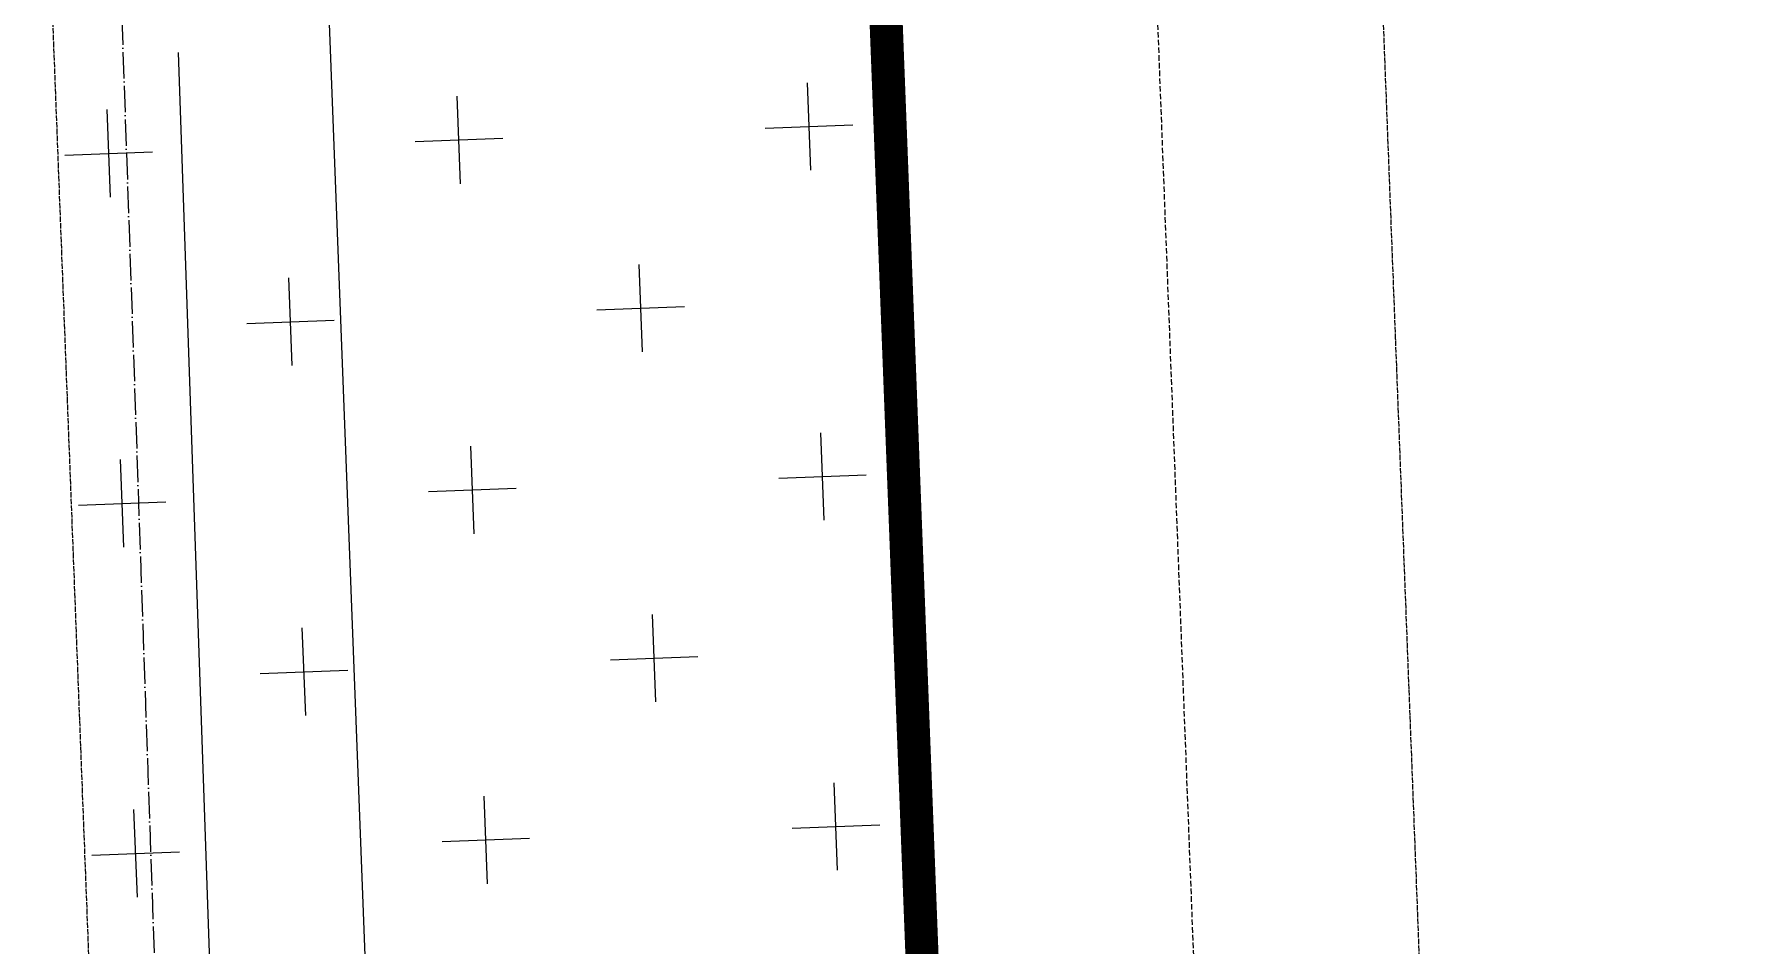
# Model space of a CAD drawing. Extents: x 60102 to 11003895, y 103457 to 3214550.
# Drawn here: x 10393819 to 10409222, y 2865267 to 2873525 of the extents above; entities that cross this region are included whole.
import ezdxf

# ---------------------------------------------------------------- set-up
doc = ezdxf.new("R2010")
doc.units = 0
doc.header["$LTSCALE"] = 10
for name, pattern in [('ACAD_ISO04W100', [30.5, 24, -3, 0.5, -3]), ('CENTER', [50.8, 31.75, -6.35, 6.35, -6.35]), ('DASH', [0.35, 0.25, -0.1])]:
    doc.linetypes.add(name, pattern=pattern)
for name, color, linetype in [('0-中心线', 1, 'CENTER'), ('0-围墙', 5, 'FENCELINE2'), ('0-新建道路', 4, 'CONTINUOUS'), ('0-用地红线', 1, 'CENTER'), ('0-绿化', 3, 'CONTINUOUS')]:
    doc.layers.add(name, color=color, linetype=linetype)
doc.linetypes.add('FENCELINE2', pattern='A,0.25,-0.1,[132,ltypeshp.shx,S=0.1,R=0,X=-0.1,Y=0],-0.1,1', length=1.45)

msp = doc.modelspace()

# ---------------------------------------------------------------- linework, layer by layer
at = {"layer": '0-中心线', "color": 0, "linetype": 'ACAD_ISO04W100', "ltscale": 0.2}
msp.add_lwpolyline([(10399704.901, 3038617.15), (10411721.411, 2725818.548)], dxfattribs=at)
at = {"layer": '0-围墙', "color": 0, "ltscale": 0.2}
msp.add_line((10395926.502, 2888369.889), (10405847.835, 2630110.313), dxfattribs=at)
at = {"layer": '0-围墙', "color": 0, "ltscale": 0.5}
msp.add_line((10395125.536, 2873356.794), (10403479.009, 2631457.557), dxfattribs=at)
at = {"layer": '0-新建道路', "color": 0, "linetype": 'DASH', "ltscale": 30, "const_width": 300}
msp.add_lwpolyline([(10388910.819, 2890574.309), (10391877.797, 2890688.289, -0.414213562), (10401216.653, 2882040.413), (10407397.473, 2721149.119)], format="xyb", dxfattribs=at)
at = {"layer": '0-用地红线', "color": 0, "linetype": 'ACAD_ISO04W100'}
msp.add_line((10387256.736, 3086733.295), (10402979.307, 2631440.301), dxfattribs=at)
at = {"layer": '0-用地红线', "color": 0, "linetype": 'DASH', "ltscale": 20}
msp.add_line((10395854.41, 3085625.952), (10413342.529, 2630397.353), dxfattribs=at)
at = {"layer": '0-用地红线', "color": 0, "linetype": 'ACAD_ISO04W100', "ltscale": 0.2}
msp.add_line((10403349.675, 2630014.344), (10385861.557, 3085242.94), dxfattribs=at)
at = {"layer": '0-绿化', "color": 0}
for p, q in [((10397684.143, 2872167.607), (10397653.673, 2872960.772)), ((10397684.143, 2872167.607), (10397653.673, 2872960.772)), ((10400856.803, 2872289.489), (10400826.332, 2873082.654)), ((10400856.803, 2872289.489), (10400826.332, 2873082.654)), ((10394511.483, 2872045.726), (10394481.013, 2872838.891)), ((10394511.483, 2872045.726), (10394481.013, 2872838.891)), ((10400444.985, 2872670.836), (10401238.15, 2872701.306)), ((10400444.985, 2872670.836), (10401238.15, 2872701.306)), ((10397272.325, 2872548.955), (10398065.49, 2872579.425)), ((10397272.325, 2872548.955), (10398065.49, 2872579.425)), ((10394099.666, 2872427.073), (10394892.831, 2872457.544)), ((10394099.666, 2872427.073), (10394892.831, 2872457.544)), ((10399331.414, 2870642.218), (10399300.943, 2871435.383)), ((10399331.413, 2870642.218), (10399300.943, 2871435.383)), ((10396158.754, 2870520.337), (10396128.283, 2871313.502)), ((10396158.754, 2870520.337), (10396128.283, 2871313.502)), ((10398919.596, 2871023.566), (10399712.761, 2871054.036)), ((10398919.596, 2871023.565), (10399712.761, 2871054.036)), ((10395746.936, 2870901.684), (10396540.101, 2870932.155)), ((10395746.936, 2870901.684), (10396540.101, 2870932.154)), ((10400978.684, 2869116.829), (10400948.214, 2869909.994)), ((10400978.684, 2869116.829), (10400948.214, 2869909.994)), ((10397806.024, 2868994.948), (10397775.554, 2869788.113)), ((10397806.024, 2868994.948), (10397775.554, 2869788.113)), ((10394633.365, 2868873.066), (10394602.894, 2869666.231)), ((10394633.365, 2868873.066), (10394602.894, 2869666.231)), ((10400566.866, 2869498.176), (10401360.031, 2869528.647)), ((10400566.866, 2869498.176), (10401360.031, 2869528.647)), ((10394221.547, 2869254.414), (10395014.712, 2869284.884)), ((10394221.547, 2869254.414), (10395014.712, 2869284.884)), ((10397394.207, 2869376.295), (10398187.372, 2869406.765)), ((10397394.207, 2869376.295), (10398187.372, 2869406.765)), ((10399453.295, 2867469.558), (10399422.824, 2868262.723)), ((10399453.295, 2867469.558), (10399422.824, 2868262.723)), ((10396280.635, 2867347.677), (10396250.165, 2868140.842)), ((10396280.635, 2867347.677), (10396250.165, 2868140.842)), ((10399041.477, 2867850.906), (10399834.642, 2867881.376)), ((10399041.477, 2867850.906), (10399834.642, 2867881.376)), ((10395868.817, 2867729.024), (10396661.982, 2867759.495)), ((10395868.817, 2867729.024), (10396661.982, 2867759.495)), ((10401100.565, 2865944.169), (10401070.095, 2866737.334)), ((10401100.565, 2865944.169), (10401070.095, 2866737.334)), ((10394755.246, 2865700.407), (10394724.775, 2866493.572)), ((10394755.246, 2865700.407), (10394724.776, 2866493.572)), ((10397927.906, 2865822.288), (10397897.435, 2866615.453)), ((10397927.906, 2865822.288), (10397897.435, 2866615.453)), ((10400688.748, 2866325.517), (10401481.913, 2866355.987)), ((10400688.748, 2866325.516), (10401481.913, 2866355.987)), ((10397516.088, 2866203.635), (10398309.253, 2866234.106)), ((10397516.088, 2866203.635), (10398309.253, 2866234.105)), ((10394343.428, 2866081.754), (10395136.593, 2866112.224)), ((10394343.428, 2866081.754), (10395136.593, 2866112.224))]:
    msp.add_line(p, q, dxfattribs=at)

doc.saveas('drawing.dxf')
